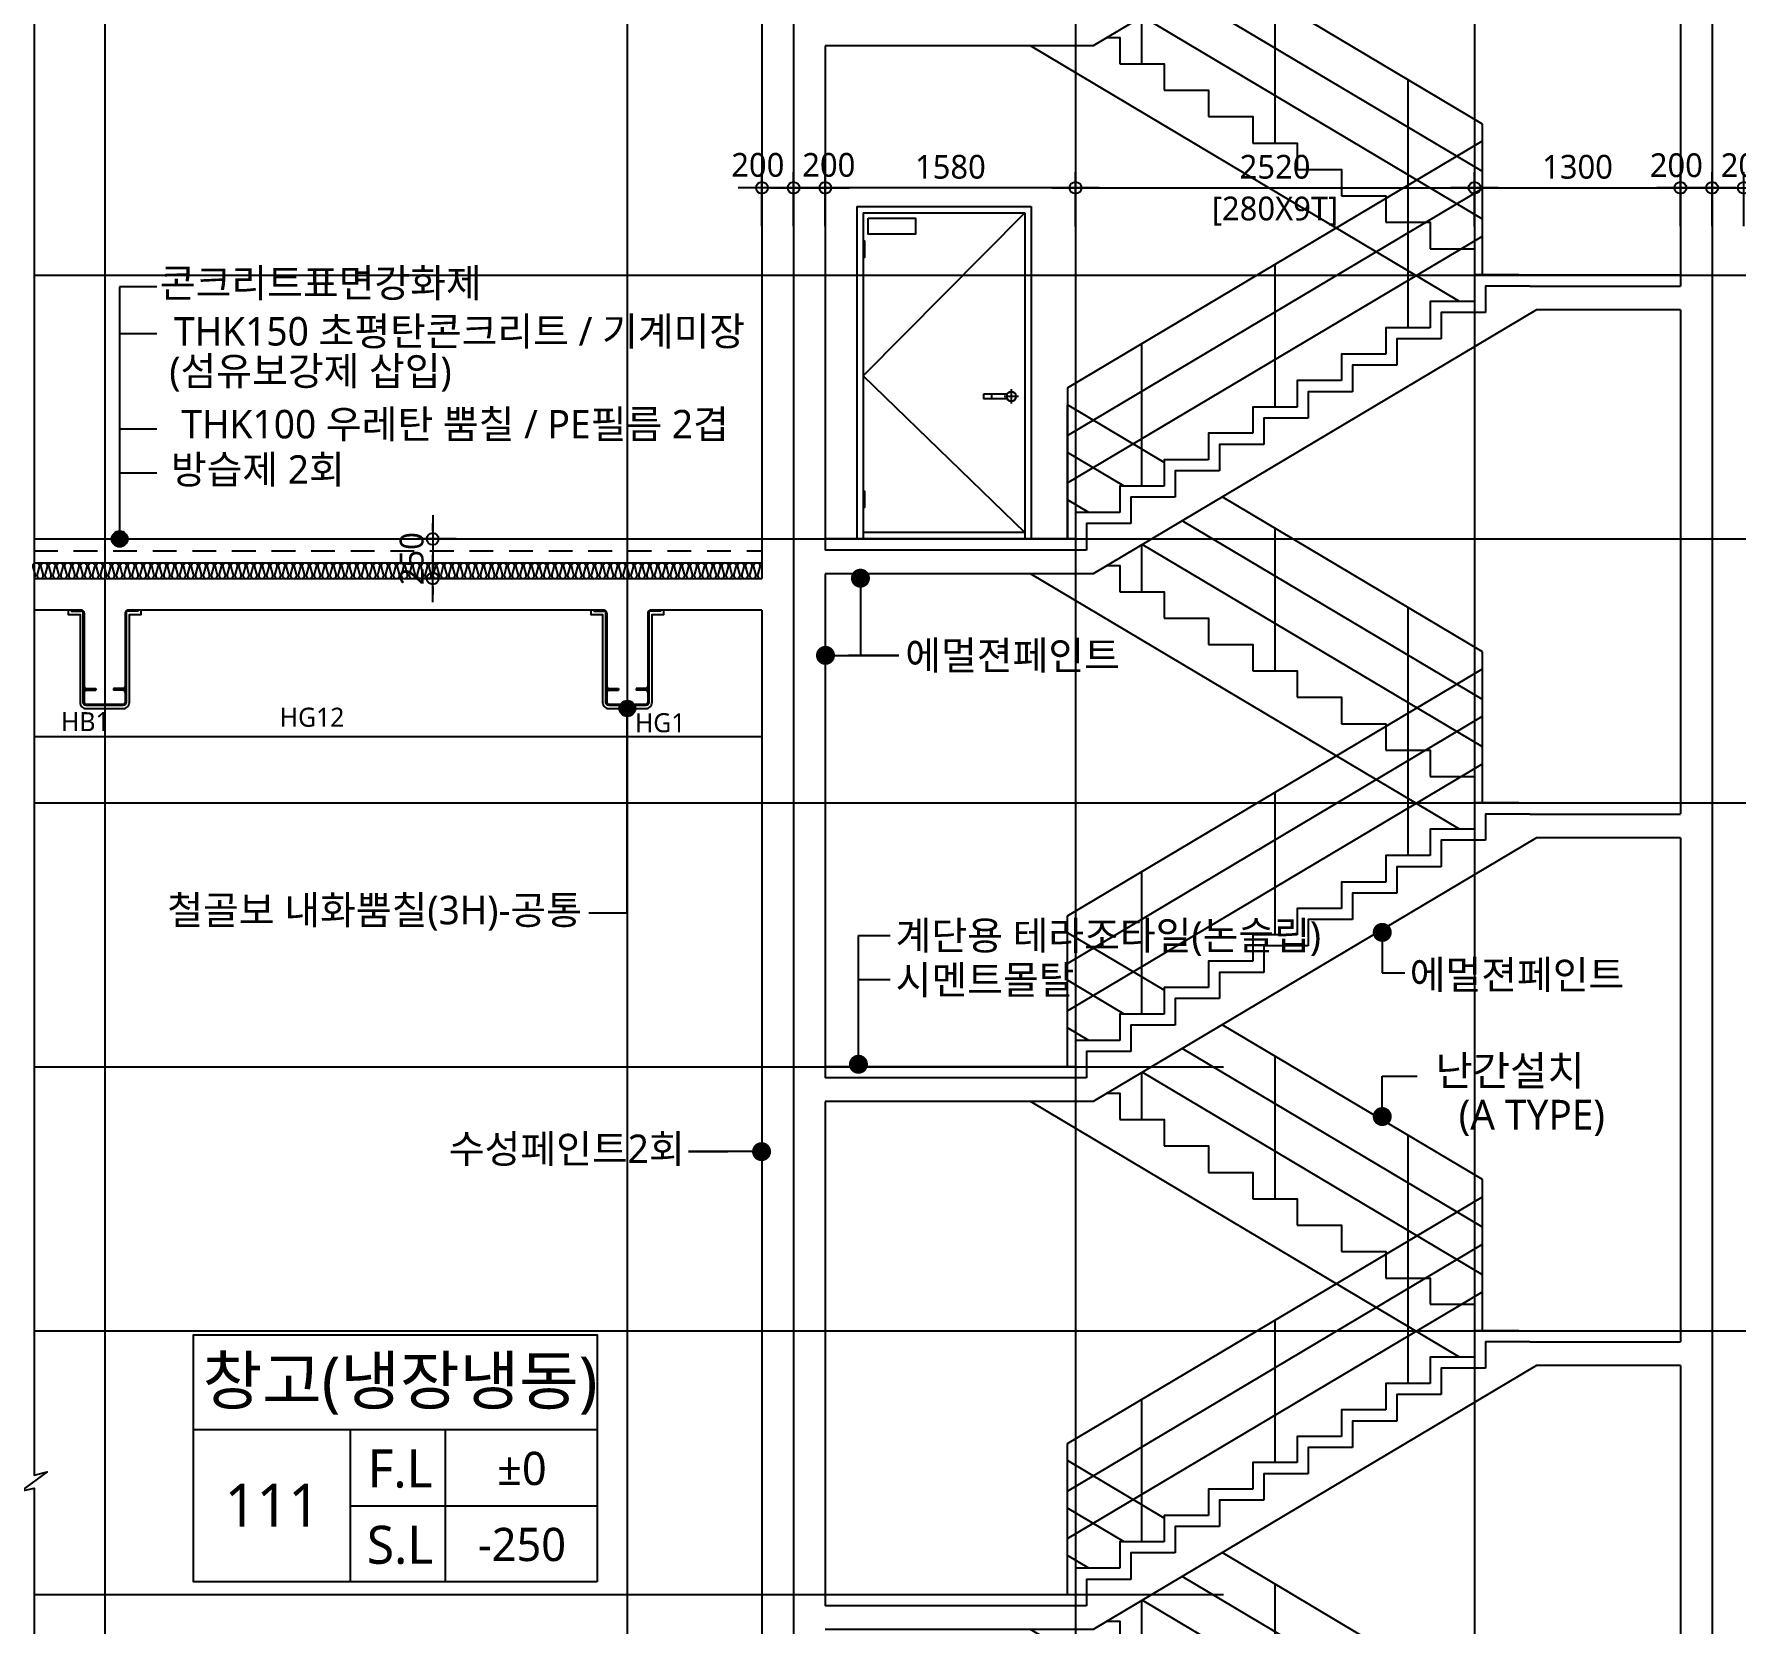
# Model space of a CAD drawing. Header units: millimetres. Extents: x -27104 to 125781, y -3376 to 46996.
# Drawn here: x 70861 to 81608, y 21046 to 31086 of the extents above; entities that cross this region are included whole.
import ezdxf
from ezdxf.enums import TextEntityAlignment as Align

# ---------------------------------------------------------------- set-up
doc = ezdxf.new("R2010")
doc.units = ezdxf.units.MM
doc.header["$LTSCALE"] = 100
doc.header["$MEASUREMENT"] = 0
doc.header["$PDSIZE"] = -10
for name, pattern in [('-HID', [2.5, 1.5, -1]), ('CEN', [62, 60, -1, 0, -1]), ('HID', [2.5, 1.5, -1])]:
    doc.linetypes.add(name, pattern=pattern)
doc.layers.get('0').update_dxf_attribs({"linetype": 'CONTINUOUS'})
doc.layers.get('Defpoints').update_dxf_attribs({"color": 171, "linetype": 'CONTINUOUS'})
for name, color, linetype in [('CEN(ST)', 1, 'CEN'), ('center(창호)', 1, 'CEN'), ('CON', 2, 'CONTINUOUS'), ('DOOR', 4, 'CONTINUOUS'), ('DOOR-ELE', 252, 'CONTINUOUS'), ('ELE-6', 8, 'CONTINUOUS'), ('FIN', 8, 'CONTINUOUS'), ('FIN-1', 6, 'CONTINUOUS'), ('HAN', 9, 'CONTINUOUS'), ('HF', 3, 'CONTINUOUS'), ('LED', 7, 'CONTINUOUS'), ('NDIM', 7, 'CONTINUOUS'), ('OPEN', 1, '-HID'), ('SYM', 7, 'CONTINUOUS'), ('TEXT(MIN)', 7, 'CONTINUOUS'), ('TEXT(노트)', 7, 'CONTINUOUS'), ('TEXT(실명)', 3, 'CONTINUOUS'), ('TEXT-기입', 6, 'CONTINUOUS'), ('TITLE', 7, 'CONTINUOUS'), ('WIPEOUT', 7, 'CONTINUOUS'), ('wire-meshes', 1, 'CONTINUOUS')]:
    doc.layers.add(name, color=color, linetype=linetype)
doc.styles.add('CGS', font='cgse', dxfattribs={"bigfont": 'cgs'})
doc.styles.add('나눔바른고딕', font='NanumBarunGothic.ttf')
doc.dimstyles.new('NDIM 1200', dxfattribs={"dimscale": 75, "dimtxt": 3, "dimasz": 1, "dimexe": 2, "dimexo": 2, "dimgap": 1, "dimtad": 1, "dimdec": 0, "dimdsep": 46, "dimtxsty": 'CGS', "dimblk": 'DOT0', "dimcen": 1, "dimdle": 8, "dimclrd": 256, "dimclre": 256, "dimclrt": 256, "dimadec": 0, "dimazin": 0, "dimtfac": 1, "dimtdec": 0, "dimtix": 1, "dimtmove": 2, "dimatfit": 3, "dimldrblk": 'DOT0', "dimfxl": 1, "dimtolj": 1, "dimtzin": 0, "dimlwd": -1, "dimlwe": -1, "dimarcsym": 0})

# ---------------------------------------------------------------- blocks, each defined once
blk = doc.blocks.new('A$Cf4a16f9c')
blk.add_wipeout([(0, 0), (1100, 0), (1100, 2100), (0, 2100)]).dxf.layer = 'WIPEOUT'
at = {"layer": 'center(창호)'}
for p, q in [((80, 900), (170, 900)), ((125, 945), (125, 855))]:
    blk.add_line(p, q, dxfattribs=at)
at = {"layer": 'DOOR', "ltscale": 1000}
for p, q in [((0, 2100), (0, 0)), ((1100, 2100), (0, 2100)), ((40, 2060), (40, 0)), ((1060, 2060), (40, 2060)), ((1060, 2060), (1060, 0)), ((1100, 2100), (1100, 0)), ((0, 0), (1100, 0)), ((40, 40), (1060, 40))]:
    blk.add_line(p, q, dxfattribs=at)
blk.add_circle((125, 900), 30, dxfattribs=at)
at = {"layer": 'DOOR-ELE', "ltscale": 1000}
for p, q in [((151, 915), (300, 915)), ((151, 885), (300, 885)), ((250, 915), (250, 885)), ((300, 915), (300, 885))]:
    blk.add_line(p, q, dxfattribs=at)
for points in [[(1030, 2025), (730, 2025), (730, 1925), (1030, 1925)], [(1060, 1780), (1050, 1780), (1050, 1880), (1060, 1880)], [(1060, 200), (1050, 200), (1050, 300), (1060, 300)]]:
    blk.add_lwpolyline(points, close=True, dxfattribs=at)
at = {"layer": 'OPEN', "ltscale": 700}
for p, q in [((40, 2060), (1060, 1030)), ((1060, 1030), (40, 40))]:
    blk.add_line(p, q, dxfattribs=at)
blk = doc.blocks.new('A$C5CCB3599')
at = {"layer": 'CON', "ltscale": 10000}
for points in [[(2870, 8263), (2590, 8263), (2590, 8097)], [(2870, 8263), (3820, 8263)], [(3820, 8113), (2911, 8113), (111, 6447), (-1580, 6447)], [(2590, 8097), (2310, 8097), (2310, 7930)], [(2310, 7930), (2030, 7930), (2030, 7763)], [(2030, 7763), (1750, 7763), (1750, 7597)], [(1750, 7597), (1470, 7597), (1470, 7430)], [(1470, 7430), (1190, 7430), (1190, 7263)], [(1190, 7263), (910, 7263), (910, 7097)], [(910, 7097), (630, 7097), (630, 6930)], [(630, 6930), (350, 6930), (350, 6763)], [(350, 6763), (70, 6763), (70, 6597)], [(70, 6597), (-1580, 6597)], [(2870, 4930), (2590, 4930), (2590, 4763)], [(2870, 4930), (3820, 4930)], [(3820, 4780), (2911, 4780), (111, 3113), (-1580, 3113)], [(2590, 4763), (2310, 4763), (2310, 4597)], [(2310, 4597), (2030, 4597), (2030, 4430)], [(2030, 4430), (1750, 4430), (1750, 4263)], [(1750, 4263), (1470, 4263), (1470, 4097)], [(1470, 4097), (1190, 4097), (1190, 3930)], [(1190, 3930), (910, 3930), (910, 3763)], [(910, 3763), (630, 3763), (630, 3597)], [(630, 3597), (350, 3597), (350, 3430)], [(350, 3430), (70, 3430), (70, 3263)], [(70, 3263), (-1580, 3263)], [(2870, 1597), (2590, 1597), (2590, 1430)], [(2870, 1597), (3820, 1597)], [(3820, 1447), (2911, 1447), (111, -220), (-1580, -220)], [(2590, 1430), (2310, 1430), (2310, 1263)], [(2310, 1263), (2030, 1263), (2030, 1097)], [(2030, 1097), (1750, 1097), (1750, 930)], [(1750, 930), (1470, 930), (1470, 763)], [(1470, 763), (1190, 763), (1190, 597)], [(1190, 597), (910, 597), (910, 430)], [(910, 430), (630, 430), (630, 263)], [(630, 263), (350, 263), (350, 97)], [(350, 97), (70, 97), (70, -70)], [(70, -70), (-1580, -70)]]:
    blk.add_lwpolyline(points, dxfattribs=at)
at = {"layer": 'ELE-6', "ltscale": 10000}
for points in [[(2426, 8167), (-284, 9780)], [(201, 9833), (280, 9833), (280, 9667)], [(280, 9667), (560, 9667), (560, 9500)], [(560, 9500), (840, 9500), (840, 9333)], [(840, 9333), (1120, 9333), (1120, 9167)], [(1120, 9167), (1400, 9167), (1400, 9000)], [(1400, 9000), (1680, 9000), (1680, 8833)], [(1680, 8833), (1960, 8833), (1960, 8667)], [(1960, 8667), (2240, 8667), (2240, 8500)], [(2240, 8500), (2520, 8500), (2520, 8333)], [(201, 6500), (280, 6500), (280, 6333)], [(2426, 4833), (-284, 6447)], [(280, 6333), (560, 6333), (560, 6167)], [(560, 6167), (840, 6167), (840, 6000)], [(840, 6000), (1120, 6000), (1120, 5833)], [(1120, 5833), (1400, 5833), (1400, 5667)], [(1400, 5667), (1680, 5667), (1680, 5500)], [(1680, 5500), (1960, 5500), (1960, 5333)], [(1960, 5333), (2240, 5333), (2240, 5167)], [(2240, 5167), (2520, 5167), (2520, 5000)], [(201, 3167), (280, 3167), (280, 3000)], [(2426, 1500), (-284, 3113)], [(280, 3000), (560, 3000), (560, 2833)], [(560, 2833), (840, 2833), (840, 2667)], [(840, 2667), (1120, 2667), (1120, 2500)], [(1120, 2500), (1400, 2500), (1400, 2333)], [(1400, 2333), (1680, 2333), (1680, 2167)], [(1680, 2167), (1960, 2167), (1960, 2000)], [(1960, 2000), (2240, 2000), (2240, 1833)], [(2240, 1833), (2520, 1833), (2520, 1667)]]:
    blk.add_lwpolyline(points, dxfattribs=at)
at = {"layer": 'FIN-1', "ltscale": 10000}
for points in [[(2800, 8333), (2520, 8333), (2520, 8167)], [(2800, 8333), (3820, 8333)], [(2520, 8167), (2240, 8167), (2240, 8000)], [(2240, 8000), (1960, 8000), (1960, 7833)], [(1960, 7833), (1680, 7833), (1680, 7667)], [(1680, 7667), (1400, 7667), (1400, 7500)], [(1400, 7500), (1120, 7500), (1120, 7333)], [(1120, 7333), (840, 7333), (840, 7167)], [(840, 7167), (560, 7167), (560, 7000)], [(560, 7000), (280, 7000), (280, 6833)], [(280, 6833), (0, 6833), (0, 6667)], [(0, 6667), (-1580, 6667)], [(2800, 5000), (2520, 5000), (2520, 4833)], [(2800, 5000), (3820, 5000)], [(2520, 4833), (2240, 4833), (2240, 4667)], [(2240, 4667), (1960, 4667), (1960, 4500)], [(1960, 4500), (1680, 4500), (1680, 4333)], [(1680, 4333), (1400, 4333), (1400, 4167)], [(1400, 4167), (1120, 4167), (1120, 4000)], [(1120, 4000), (840, 4000), (840, 3833)], [(840, 3833), (560, 3833), (560, 3667)], [(560, 3667), (280, 3667), (280, 3500)], [(280, 3500), (0, 3500), (0, 3333)], [(0, 3333), (-1580, 3333)], [(2800, 1667), (2520, 1667), (2520, 1500)], [(2800, 1667), (3820, 1667)], [(2520, 1500), (2240, 1500), (2240, 1333)], [(2240, 1333), (1960, 1333), (1960, 1167)], [(1960, 1167), (1680, 1167), (1680, 1000)], [(1680, 1000), (1400, 1000), (1400, 833)], [(1400, 833), (1120, 833), (1120, 667)], [(1120, 667), (840, 667), (840, 500)], [(840, 500), (560, 500), (560, 333)], [(560, 333), (280, 333), (280, 167)], [(280, 167), (0, 167), (0, 0)], [(0, 0), (-1580, 0)]]:
    blk.add_lwpolyline(points, dxfattribs=at)
at = {"layer": 'HAN', "ltscale": 10000}
for p, q in [((-50, 10000), (-50, 10846)), ((560, 10483), (-50, 10846)), ((308, 10333), (-50, 10546)), ((420, 10333), (420, 10567)), ((84, 10167), (-50, 10246)), ((2570, 9287), (926, 10265)), ((2570, 8987), (674, 10115)), ((1260, 9167), (1260, 10067)), ((420, 9667), (420, 9964)), ((2570, 8687), (422, 9965)), ((2100, 8667), (2100, 9567)), ((2570, 8333), (2570, 9287)), ((-50, 7620), (2570, 9180)), ((-50, 7320), (2570, 8880)), ((2100, 8000), (2100, 8900)), ((-50, 7020), (2570, 8580)), ((1260, 7500), (1260, 8400)), ((420, 7000), (420, 7900)), ((-50, 6667), (-50, 7620)), ((560, 7150), (-50, 7513)), ((308, 7000), (-50, 7213)), ((420, 7000), (420, 7233)), ((84, 6833), (-50, 6913)), ((2570, 5954), (926, 6932)), ((2570, 5654), (674, 6782)), ((1260, 5833), (1260, 6733)), ((420, 6333), (420, 6630)), ((2570, 5354), (422, 6632)), ((2100, 5333), (2100, 6233)), ((2570, 5000), (2570, 5954)), ((-50, 4287), (2570, 5846)), ((-50, 3987), (2570, 5546)), ((2100, 4667), (2100, 5567)), ((-50, 3687), (2570, 5246)), ((1260, 4167), (1260, 5067)), ((420, 3667), (420, 4567)), ((-50, 3333), (-50, 4287)), ((560, 3817), (-50, 4180)), ((308, 3667), (-50, 3880)), ((420, 3667), (420, 3900)), ((84, 3500), (-50, 3580)), ((2570, 2620), (926, 3599)), ((2570, 2320), (674, 3449)), ((1260, 2500), (1260, 3400)), ((420, 3000), (420, 3297)), ((2570, 2020), (422, 3299)), ((2100, 2000), (2100, 2900)), ((2570, 1667), (2570, 2620)), ((-50, 954), (2570, 2513)), ((-50, 654), (2570, 2213)), ((2100, 1333), (2100, 2233)), ((-50, 354), (2570, 1913)), ((1260, 833), (1260, 1733)), ((420, 333), (420, 1233)), ((-50, 954), (-50, 0))]:
    blk.add_line(p, q, dxfattribs=at)
blk = doc.blocks.new('A$C51E23882')
at = {"layer": 'TITLE'}
blk.add_lwpolyline([(8500, 0), (0, 0), (0, 5200), (8500, 5200)], close=True, dxfattribs=at)
for points in [[(8500, 3200), (0, 3200)], [(3300, 3200), (3300, 0)], [(5300, 3200), (5300, 0)], [(3300, 1600), (8500, 1600)]]:
    blk.add_lwpolyline(points, dxfattribs=at)
at = {"layer": 'TITLE', "style": '나눔바른고딕'}
for s, p in [('F.L', (4352, 2378)), ('S.L', (4352, 778))]:
    blk.add_text(s, height=800, dxfattribs=at).set_placement(p, align=Align.MIDDLE)
blk = doc.blocks.new('*U160')
at = {"layer": 'Defpoints'}
blk.add_point((0, 0), dxfattribs=at)
at = {"layer": 'HF'}
for p, q in [((-209, 0), (-147, 0)), ((-209, 0), (-209, -6)), ((209, 0), (147, 0)), ((209, 0), (209, -6)), ((-209, -6), (-147, -6)), ((-135, -18), (-135, -482)), ((-129, -18), (-129, -482)), ((129, -18), (129, -482)), ((135, -18), (135, -482)), ((209, -6), (147, -6)), ((-135, -518), (-135, -582)), ((-129, -518), (-129, -582)), ((-117, -494), (-55, -494)), ((-117, -500), (-55, -500)), ((-117, -506), (-55, -506)), ((-55, -494), (-55, -500)), ((-55, -500), (-55, -506)), ((117, -494), (55, -494)), ((55, -494), (55, -500)), ((117, -500), (55, -500)), ((55, -500), (55, -506)), ((117, -506), (55, -506)), ((129, -518), (129, -582)), ((135, -518), (135, -582)), ((-117, -594), (117, -594)), ((-117, -600), (117, -600))]:
    blk.add_line(p, q, dxfattribs=at)
for centre, radius, start, end in [((-147, -18), 18, 360, 450), ((147, -18), 18, 90, 180), ((-147, -18), 12, 360, 450), ((147, -18), 12, 90, 180), ((-117, -482), 18, 180, 270), ((-117, -518), 18, 90, 180), ((-117, -482), 12, 180, 270), ((-117, -518), 12, 90, 180), ((117, -482), 12, 270, 360), ((117, -482), 18, 270, 360), ((117, -518), 18, 0, 90), ((117, -518), 12, 0, 90), ((-117, -582), 18, 180, 270), ((-117, -582), 12, 180, 270), ((117, -582), 12, 270, 360), ((117, -582), 18, 270, 360)]:
    blk.add_arc(centre, radius, start, end, dxfattribs=at)
blk = doc.blocks.new('DOT0')
blk.add_line((-3, 0), (3, 0))
at = {"color": 6}
blk.add_circle((0, 0), 0.75, dxfattribs=at)
blk = doc.blocks.new('*D248')
at = {"layer": 'Defpoints', "color": 0, "ltscale": 0.4, "transparency": 16777216}
for p in [(75457, 30115), (75457, 29773), (75657, 29773)]:
    blk.add_point(p, dxfattribs=at)
at = {"layer": 'NDIM', "ltscale": 0.4, "transparency": 16777216}
for p, q in [((75457, 29873), (75457, 30215)), ((75657, 29873), (75657, 30215)), ((75607, 30115), (75507, 30115))]:
    blk.add_line(p, q, dxfattribs=at)
at = {"layer": 'NDIM', "ltscale": 0.4, "transparency": 16777216, "xscale": 50, "yscale": 50, "zscale": 50, "rotation": 180}
blk.add_blockref('DOT0', (75457, 30115), dxfattribs=at)
at = {"layer": 'NDIM', "ltscale": 0.4, "transparency": 16777216, "xscale": 50, "yscale": 50, "zscale": 50}
blk.add_blockref('DOT0', (75657, 30115), dxfattribs=at)
at = {"layer": 'NDIM', "ltscale": 0.4, "transparency": 16777216, "insert": (75431, 30259), "char_height": 150, "attachment_point": 5, "style": '나눔바른고딕'}
blk.add_mtext('\\A1;200', dxfattribs=at)
blk = doc.blocks.new('*D249')
at = {"layer": 'Defpoints', "color": 0, "ltscale": 0.4, "transparency": 16777216}
for p in [(75857, 30115), (75657, 29773), (75857, 29773)]:
    blk.add_point(p, dxfattribs=at)
at = {"layer": 'NDIM', "ltscale": 0.4, "transparency": 16777216}
for p, q in [((75657, 29873), (75657, 30215)), ((75857, 29873), (75857, 30215)), ((75707, 30115), (75807, 30115))]:
    blk.add_line(p, q, dxfattribs=at)
at = {"layer": 'NDIM', "ltscale": 0.4, "transparency": 16777216, "xscale": 50, "yscale": 50, "zscale": 50, "rotation": 180}
blk.add_blockref('DOT0', (75657, 30115), dxfattribs=at)
at = {"layer": 'NDIM', "ltscale": 0.4, "transparency": 16777216, "xscale": 50, "yscale": 50, "zscale": 50}
blk.add_blockref('DOT0', (75857, 30115), dxfattribs=at)
at = {"layer": 'NDIM', "ltscale": 0.4, "transparency": 16777216, "insert": (75879, 30259), "char_height": 150, "attachment_point": 5, "style": '나눔바른고딕'}
blk.add_mtext('\\A1;200', dxfattribs=at)
blk = doc.blocks.new('*D250')
at = {"layer": 'Defpoints', "color": 0, "ltscale": 0.4, "transparency": 16777216}
for p in [(75857, 30115), (75857, 29773), (77437, 29770)]:
    blk.add_point(p, dxfattribs=at)
at = {"layer": 'NDIM', "ltscale": 0.4, "transparency": 16777216}
for p, q in [((75857, 29873), (75857, 30215)), ((77437, 29870), (77437, 30215)), ((77387, 30115), (75907, 30115))]:
    blk.add_line(p, q, dxfattribs=at)
at = {"layer": 'NDIM', "ltscale": 0.4, "transparency": 16777216, "xscale": 50, "yscale": 50, "zscale": 50, "rotation": 180}
blk.add_blockref('DOT0', (75857, 30115), dxfattribs=at)
at = {"layer": 'NDIM', "ltscale": 0.4, "transparency": 16777216, "xscale": 50, "yscale": 50, "zscale": 50}
blk.add_blockref('DOT0', (77437, 30115), dxfattribs=at)
at = {"layer": 'NDIM', "ltscale": 0.4, "transparency": 16777216, "insert": (76647, 30247), "char_height": 150, "attachment_point": 5, "style": '나눔바른고딕'}
blk.add_mtext('\\A1;1580', dxfattribs=at)
blk = doc.blocks.new('*D251')
at = {"layer": 'Defpoints', "color": 0, "ltscale": 0.4, "transparency": 16777216}
for p in [(79957, 30115), (77437, 29770), (79957, 29770)]:
    blk.add_point(p, dxfattribs=at)
at = {"layer": 'NDIM', "ltscale": 0.4, "transparency": 16777216}
for p, q in [((77437, 29870), (77437, 30215)), ((79957, 29870), (79957, 30215)), ((77487, 30115), (79907, 30115))]:
    blk.add_line(p, q, dxfattribs=at)
at = {"layer": 'NDIM', "ltscale": 0.4, "transparency": 16777216, "xscale": 50, "yscale": 50, "zscale": 50, "rotation": 180}
blk.add_blockref('DOT0', (77437, 30115), dxfattribs=at)
at = {"layer": 'NDIM', "ltscale": 0.4, "transparency": 16777216, "xscale": 50, "yscale": 50, "zscale": 50}
blk.add_blockref('DOT0', (79957, 30115), dxfattribs=at)
at = {"layer": 'NDIM', "ltscale": 0.4, "transparency": 16777216, "char_height": 150, "attachment_point": 5, "style": '나눔바른고딕'}
for s, insert in [('\\A1;2520', (78697, 30247)), ('\\A1;[280X9T]', (78697, 29968))]:
    blk.add_mtext(s, dxfattribs=dict(at, insert=insert))
blk = doc.blocks.new('*D252')
at = {"layer": 'Defpoints', "color": 0, "ltscale": 0.4, "transparency": 16777216}
for p in [(81257, 30115), (79957, 29770), (81257, 29773)]:
    blk.add_point(p, dxfattribs=at)
at = {"layer": 'NDIM', "ltscale": 0.4, "transparency": 16777216}
for p, q in [((79957, 29870), (79957, 30215)), ((81257, 29873), (81257, 30215)), ((80007, 30115), (81207, 30115))]:
    blk.add_line(p, q, dxfattribs=at)
at = {"layer": 'NDIM', "ltscale": 0.4, "transparency": 16777216, "xscale": 50, "yscale": 50, "zscale": 50, "rotation": 180}
blk.add_blockref('DOT0', (79957, 30115), dxfattribs=at)
at = {"layer": 'NDIM', "ltscale": 0.4, "transparency": 16777216, "xscale": 50, "yscale": 50, "zscale": 50}
blk.add_blockref('DOT0', (81257, 30115), dxfattribs=at)
at = {"layer": 'NDIM', "ltscale": 0.4, "transparency": 16777216, "insert": (80607, 30247), "char_height": 150, "attachment_point": 5, "style": '나눔바른고딕'}
blk.add_mtext('\\A1;1300', dxfattribs=at)
blk = doc.blocks.new('*D253')
at = {"layer": 'Defpoints', "color": 0, "ltscale": 0.4, "transparency": 16777216}
for p in [(81257, 30115), (81257, 29773), (81457, 29773)]:
    blk.add_point(p, dxfattribs=at)
at = {"layer": 'NDIM', "ltscale": 0.4, "transparency": 16777216}
for p, q in [((81257, 29873), (81257, 30215)), ((81457, 29873), (81457, 30215)), ((81407, 30115), (81307, 30115))]:
    blk.add_line(p, q, dxfattribs=at)
at = {"layer": 'NDIM', "ltscale": 0.4, "transparency": 16777216, "xscale": 50, "yscale": 50, "zscale": 50, "rotation": 180}
blk.add_blockref('DOT0', (81257, 30115), dxfattribs=at)
at = {"layer": 'NDIM', "ltscale": 0.4, "transparency": 16777216, "xscale": 50, "yscale": 50, "zscale": 50}
blk.add_blockref('DOT0', (81457, 30115), dxfattribs=at)
at = {"layer": 'NDIM', "ltscale": 0.4, "transparency": 16777216, "insert": (81231, 30257), "char_height": 150, "attachment_point": 5, "style": '나눔바른고딕'}
blk.add_mtext('\\A1;200', dxfattribs=at)
blk = doc.blocks.new('*D254')
at = {"layer": 'Defpoints', "color": 0, "ltscale": 0.4, "transparency": 16777216}
for p in [(81657, 30115), (81457, 29773), (81657, 29773)]:
    blk.add_point(p, dxfattribs=at)
at = {"layer": 'NDIM', "ltscale": 0.4, "transparency": 16777216}
for p, q in [((81457, 29873), (81457, 30215)), ((81657, 29873), (81657, 30215)), ((81507, 30115), (81607, 30115))]:
    blk.add_line(p, q, dxfattribs=at)
at = {"layer": 'NDIM', "ltscale": 0.4, "transparency": 16777216, "xscale": 50, "yscale": 50, "zscale": 50, "rotation": 180}
blk.add_blockref('DOT0', (81457, 30115), dxfattribs=at)
at = {"layer": 'NDIM', "ltscale": 0.4, "transparency": 16777216, "xscale": 50, "yscale": 50, "zscale": 50}
blk.add_blockref('DOT0', (81657, 30115), dxfattribs=at)
at = {"layer": 'NDIM', "ltscale": 0.4, "transparency": 16777216, "insert": (81679, 30257), "char_height": 150, "attachment_point": 5, "style": '나눔바른고딕'}
blk.add_mtext('\\A1;200', dxfattribs=at)
blk = doc.blocks.new('*D449')
at = {"layer": 'Defpoints', "color": 0, "ltscale": 0.4, "transparency": 16777216}
for p in [(73627, 27898), (73378, 27648), (73627, 27648)]:
    blk.add_point(p, dxfattribs=at)
at = {"layer": 'NDIM', "ltscale": 0.4, "transparency": 16777216}
for p, q in [((73378, 27948), (73378, 27998)), ((73527, 27898), (73278, 27898)), ((73378, 27898), (73378, 27648)), ((73527, 27648), (73278, 27648)), ((73378, 27598), (73378, 27548))]:
    blk.add_line(p, q, dxfattribs=at)
at = {"layer": 'NDIM', "ltscale": 0.4, "transparency": 16777216, "xscale": 50, "yscale": 50, "zscale": 50}
for p, rotation in [((73378, 27898), 270), ((73378, 27648), 90)]:
    blk.add_blockref('DOT0', p, dxfattribs=dict(at, rotation=rotation))
at = {"layer": 'NDIM', "ltscale": 0.4, "transparency": 16777216, "insert": (73246, 27773), "char_height": 150, "attachment_point": 5, "rotation": 90, "style": '나눔바른고딕'}
blk.add_mtext('\\A1;250', dxfattribs=at)

msp = doc.modelspace()

# ---------------------------------------------------------------- hatches: boundary and pattern name
at = {"ltscale": 10000}
h = msp.add_hatch(color=256, dxfattribs=at)
h.dxf.hatch_style = 1
edge = h.paths.add_edge_path()
edge.add_arc((71400.9, 27897.9), 50, 0, 360)
h = msp.add_hatch(color=256, dxfattribs=at)
h.dxf.hatch_style = 1
edge = h.paths.add_edge_path()
edge.add_arc((74606.8, 26826.9), 50, -180, 180)

# ---------------------------------------------------------------- linework, layer by layer
at = {"layer": 'CEN(ST)', "ltscale": 10000}
for p, q in [((71306.8, 38897.9), (71306.8, 11156.7)), ((74606.8, 38897.9), (74606.8, 825)), ((75656.8, 38897.9), (75656.8, 825)), ((77436.8, 38897.9), (77436.8, 4844.8)), ((79956.8, 38897.9), (79956.8, 6339.6)), ((81456.8, 38897.9), (81456.8, 825)), ((70860.6, 26231.3), (82104.8, 26231.3)), ((70860.6, 24564.6), (78370.9, 24564.6)), ((70860.6, 22897.9), (82104.8, 22897.9)), ((70860.6, 21231.3), (78370.9, 21231.3))]:
    msp.add_line(p, q, dxfattribs=at)
at = {"layer": 'CON', "ltscale": 10000}
for p, q in [((75456.8, 37697.9), (75456.8, 27647.9)), ((81256.8, 32677.9), (81256.8, 29494.6)), ((75856.8, 31011.3), (75856.8, 27827.9)), ((81256.8, 29344.6), (81256.8, 26161.3)), ((70860.6, 27647.9), (75456.8, 27647.9)), ((75856.8, 27677.9), (75856.8, 24494.6)), ((71159.8, 27447.9), (70860.6, 27447.9)), ((74459.8, 27447.9), (71453.8, 27447.9)), ((75456.8, 27447.9), (74753.8, 27447.9)), ((75456.8, 27447.9), (75456.8, 17647.9)), ((81256.8, 26011.3), (81256.8, 22827.9)), ((75856.8, 24344.6), (75856.8, 21161.3)), ((81256.8, 22677.9), (81256.8, 19494.6))]:
    msp.add_line(p, q, dxfattribs=at)
at = {"layer": 'ELE-6', "ltscale": 10000}
msp.add_line((75456.8, 26647.9), (70860.6, 26647.9), dxfattribs=at)
at = {"layer": 'FIN', "ltscale": 10000}
msp.add_line((70860.6, 27897.9), (75456.8, 27897.9), dxfattribs=at)
at = {"layer": 'FIN', "ltscale": 1000}
for points in [[(70860.6, 27651.5, 0.3444688), (70867.9, 27675), (70855.5, 27720.8, -1.4491979), (70892.9, 27720.8), (70880.5, 27675, 0.5248557), (70899.2, 27647.9, 0.5248557), (70917.9, 27675), (70905.5, 27720.8, -1.4491979), (70942.9, 27720.8), (70930.5, 27675, 0.5248557), (70949.2, 27647.9, 0.5248557), (70967.9, 27675), (70955.5, 27720.8, -1.4491979), (70992.9, 27720.8), (70980.5, 27675, 0.5248557), (70999.2, 27647.9, 0.5248557), (71017.9, 27675), (71005.5, 27720.8, -1.4491979), (71042.9, 27720.8), (71030.5, 27675, 0.5248557), (71049.2, 27647.9, 0.5248557), (71067.9, 27675), (71055.5, 27720.8, -1.4491979), (71092.9, 27720.8), (71080.5, 27675, 0.5248557), (71099.2, 27647.9, 0.5248557), (71117.9, 27675), (71105.5, 27720.8, -1.4491979), (71142.9, 27720.8), (71130.5, 27675, 0.5248557), (71149.2, 27647.9, 0.5248557), (71167.9, 27675), (71155.5, 27720.8, -1.4491979), (71192.9, 27720.8), (71180.5, 27675, 0.5248557), (71199.2, 27647.9, 0.5248557), (71217.9, 27675), (71205.5, 27720.8, -1.4491979), (71242.9, 27720.8), (71230.5, 27675, 0.5248557), (71249.2, 27647.9, 0.5248557), (71267.9, 27675), (71255.5, 27720.8, -1.4491979), (71292.9, 27720.8), (71280.5, 27675, 0.5248557), (71299.2, 27647.9, 0.5248557), (71317.9, 27675), (71305.5, 27720.8, -1.4491979), (71342.9, 27720.8), (71330.5, 27675, 0.5248557), (71349.2, 27647.9, 0.5248557), (71367.9, 27675), (71355.5, 27720.8, -1.4491979), (71392.9, 27720.8), (71380.5, 27675, 0.5248557), (71399.2, 27647.9, 0.5248557), (71417.9, 27675), (71405.5, 27720.8, -1.4491979), (71442.9, 27720.8), (71430.5, 27675, 0.5248557), (71449.2, 27647.9, 0.5248557), (71467.9, 27675), (71455.5, 27720.8, -1.4491979), (71492.9, 27720.8), (71480.5, 27675, 0.5248557), (71499.2, 27647.9, 0.5248557), (71517.9, 27675), (71505.5, 27720.8, -1.4491979), (71542.9, 27720.8), (71530.5, 27675, 0.5248557), (71549.2, 27647.9, 0.5248557), (71567.9, 27675), (71555.5, 27720.8, -1.4491979), (71592.9, 27720.8), (71580.5, 27675, 0.5248557), (71599.2, 27647.9, 0.5248557), (71617.9, 27675), (71605.5, 27720.8, -1.4491979), (71642.9, 27720.8), (71630.5, 27675, 0.5248557), (71649.2, 27647.9, 0.5248557), (71667.9, 27675), (71655.5, 27720.8, -1.4491979), (71692.9, 27720.8), (71680.5, 27675, 0.5248557), (71699.2, 27647.9, 0.5248557), (71717.9, 27675), (71705.5, 27720.8, -1.4491979), (71742.9, 27720.8), (71730.5, 27675, 0.5248557), (71749.2, 27647.9, 0.5248557), (71767.9, 27675), (71755.5, 27720.8, -1.4491979), (71792.9, 27720.8), (71780.5, 27675, 0.5248557), (71799.2, 27647.9, 0.5248557), (71817.9, 27675), (71805.5, 27720.8, -1.4491979), (71842.9, 27720.8), (71830.5, 27675, 0.5248557), (71849.2, 27647.9, 0.5248557), (71867.9, 27675), (71855.5, 27720.8, -1.4491979), (71892.9, 27720.8), (71880.5, 27675, 0.5248557), (71899.2, 27647.9, 0.5248557), (71917.9, 27675), (71905.5, 27720.8, -1.4491979), (71942.9, 27720.8), (71930.5, 27675, 0.5248557), (71949.2, 27647.9, 0.5248557), (71967.9, 27675), (71955.5, 27720.8, -1.4491979), (71992.9, 27720.8), (71980.5, 27675, 0.5248557), (71999.2, 27647.9, 0.5248557), (72017.9, 27675), (72005.5, 27720.8, -1.4491979), (72042.9, 27720.8), (72030.5, 27675, 0.5248557), (72049.2, 27647.9, 0.5248557), (72067.9, 27675), (72055.5, 27720.8, -1.4491979), (72092.9, 27720.8), (72080.5, 27675, 0.5248557), (72099.2, 27647.9, 0.5248557), (72117.9, 27675), (72105.5, 27720.8, -1.4491979), (72142.9, 27720.8), (72130.5, 27675, 0.5248557), (72149.2, 27647.9, 0.5248557), (72167.9, 27675), (72155.5, 27720.8, -1.4491979), (72192.9, 27720.8), (72180.5, 27675, 0.5248557), (72199.2, 27647.9, 0.5248557), (72217.9, 27675), (72205.5, 27720.8, -1.4491979), (72242.9, 27720.8), (72230.5, 27675, 0.5248557), (72249.2, 27647.9)], [(72249.2, 27647.9, 0.5248557), (72267.9, 27675), (72255.5, 27720.8, -1.4491979), (72292.9, 27720.8), (72280.5, 27675, 0.5248557), (72299.2, 27647.9, 0.5248557), (72317.9, 27675), (72305.5, 27720.8, -1.4491979), (72342.9, 27720.8), (72330.5, 27675, 0.5248557), (72349.2, 27647.9, 0.5248557), (72367.9, 27675), (72355.5, 27720.8, -1.4491979), (72392.9, 27720.8), (72380.5, 27675, 0.5248557), (72399.2, 27647.9, 0.5248557), (72417.9, 27675), (72405.5, 27720.8, -1.4491979), (72442.9, 27720.8), (72430.5, 27675, 0.5248557), (72449.2, 27647.9, 0.5248557), (72467.9, 27675), (72455.5, 27720.8, -1.4491979), (72492.9, 27720.8), (72480.5, 27675, 0.5248557), (72499.2, 27647.9, 0.5248557), (72517.9, 27675), (72505.5, 27720.8, -1.4491979), (72542.9, 27720.8), (72530.5, 27675, 0.5248557), (72549.2, 27647.9, 0.5248557), (72567.9, 27675), (72555.5, 27720.8, -1.4491979), (72592.9, 27720.8), (72580.5, 27675, 0.5248557), (72599.2, 27647.9, 0.5248557), (72617.9, 27675), (72605.5, 27720.8, -1.4491979), (72642.9, 27720.8), (72630.5, 27675, 0.5248557), (72649.2, 27647.9, 0.5248557), (72667.9, 27675), (72655.5, 27720.8, -1.4491979), (72692.9, 27720.8), (72680.5, 27675, 0.5248557), (72699.2, 27647.9, 0.5248557), (72717.9, 27675), (72705.5, 27720.8, -1.4491979), (72742.9, 27720.8), (72730.5, 27675, 0.5248557), (72749.2, 27647.9, 0.5248557), (72767.9, 27675), (72755.5, 27720.8, -1.4491979), (72792.9, 27720.8), (72780.5, 27675, 0.5248557), (72799.2, 27647.9, 0.5248557), (72817.9, 27675), (72805.5, 27720.8, -1.4491979), (72842.9, 27720.8), (72830.5, 27675, 0.5248557), (72849.2, 27647.9, 0.5248557), (72867.9, 27675), (72855.5, 27720.8, -1.4491979), (72892.9, 27720.8), (72880.5, 27675, 0.5248557), (72899.2, 27647.9, 0.5248557), (72917.9, 27675), (72905.5, 27720.8, -1.4491979), (72942.9, 27720.8), (72930.5, 27675, 0.5248557), (72949.2, 27647.9, 0.5248557), (72967.9, 27675), (72955.5, 27720.8, -1.4491979), (72992.9, 27720.8), (72980.5, 27675, 0.5248557), (72999.2, 27647.9, 0.5248557), (73017.9, 27675), (73005.5, 27720.8, -1.4491979), (73042.9, 27720.8), (73030.5, 27675, 0.5248557), (73049.2, 27647.9, 0.5248557), (73067.9, 27675), (73055.5, 27720.8, -1.4491979), (73092.9, 27720.8), (73080.5, 27675, 0.5248557), (73099.2, 27647.9, 0.5248557), (73117.9, 27675), (73105.5, 27720.8, -1.4491979), (73142.9, 27720.8), (73130.5, 27675, 0.5248557), (73149.2, 27647.9, 0.5248557), (73167.9, 27675), (73155.5, 27720.8, -1.4491979), (73192.9, 27720.8), (73180.5, 27675, 0.5248557), (73199.2, 27647.9, 0.5248557), (73217.9, 27675), (73205.5, 27720.8, -1.4491979), (73242.9, 27720.8), (73230.5, 27675, 0.5248557), (73249.2, 27647.9, 0.5248557), (73267.9, 27675), (73255.5, 27720.8, -1.4491979), (73292.9, 27720.8), (73280.5, 27675, 0.5248557), (73299.2, 27647.9, 0.5248557), (73317.9, 27675), (73305.5, 27720.8, -1.4491979), (73342.9, 27720.8), (73330.5, 27675, 0.5248557), (73349.2, 27647.9, 0.5248557), (73367.9, 27675), (73355.5, 27720.8, -1.4491979), (73392.9, 27720.8), (73380.5, 27675, 0.5248557), (73399.2, 27647.9, 0.5248557), (73417.9, 27675), (73405.5, 27720.8, -1.4491979), (73442.9, 27720.8), (73430.5, 27675, 0.5248557), (73449.2, 27647.9, 0.5248557), (73467.9, 27675), (73455.5, 27720.8, -1.4491979), (73492.9, 27720.8), (73480.5, 27675, 0.5248557), (73499.2, 27647.9, 0.5248557), (73517.9, 27675), (73505.5, 27720.8, -1.4491979), (73542.9, 27720.8), (73530.5, 27675, 0.5248557), (73549.2, 27647.9, 0.5248557), (73567.9, 27675), (73555.5, 27720.8, -1.4491979), (73592.9, 27720.8), (73580.5, 27675, 0.5248557), (73599.2, 27647.9, 0.5248557), (73617.9, 27675), (73605.5, 27720.8, -1.4491979), (73642.9, 27720.8), (73630.5, 27675, 0.5248557), (73649.2, 27647.9, 0.5248557), (73667.9, 27675), (73655.5, 27720.8, -1.4491979), (73692.9, 27720.8), (73680.5, 27675, 0.5248557), (73699.2, 27647.9, 0.5248557), (73717.9, 27675), (73705.5, 27720.8, -1.4491979), (73742.9, 27720.8), (73730.5, 27675, 0.5248557), (73749.2, 27647.9, 0.5248557), (73767.9, 27675), (73755.5, 27720.8, -1.4491979), (73792.9, 27720.8), (73780.5, 27675, 0.5248557), (73799.2, 27647.9, 0.5248557), (73817.9, 27675), (73805.5, 27720.8, -1.4491979), (73842.9, 27720.8), (73830.5, 27675, 0.5248557), (73849.2, 27647.9)], [(73849.2, 27647.9, 0.5248557), (73867.9, 27675), (73855.5, 27720.8, -1.4491979), (73892.9, 27720.8), (73880.5, 27675, 0.5248557), (73899.2, 27647.9, 0.5248557), (73917.9, 27675), (73905.5, 27720.8, -1.4491979), (73942.9, 27720.8), (73930.5, 27675, 0.5248557), (73949.2, 27647.9, 0.5248557), (73967.9, 27675), (73955.5, 27720.8, -1.4491979), (73992.9, 27720.8), (73980.5, 27675, 0.5248557), (73999.2, 27647.9, 0.5248557), (74017.9, 27675), (74005.5, 27720.8, -1.4491979), (74042.9, 27720.8), (74030.5, 27675, 0.5248557), (74049.2, 27647.9, 0.5248557), (74067.9, 27675), (74055.5, 27720.8, -1.4491979), (74092.9, 27720.8), (74080.5, 27675, 0.5248557), (74099.2, 27647.9, 0.5248557), (74117.9, 27675), (74105.5, 27720.8, -1.4491979), (74142.9, 27720.8), (74130.5, 27675, 0.5248557), (74149.2, 27647.9, 0.5248557), (74167.9, 27675), (74155.5, 27720.8, -1.4491979), (74192.9, 27720.8), (74180.5, 27675, 0.5248557), (74199.2, 27647.9, 0.5248557), (74217.9, 27675), (74205.5, 27720.8, -1.4491979), (74242.9, 27720.8), (74230.5, 27675, 0.5248557), (74249.2, 27647.9, 0.5248557), (74267.9, 27675), (74255.5, 27720.8, -1.4491979), (74292.9, 27720.8), (74280.5, 27675, 0.5248557), (74299.2, 27647.9, 0.5248557), (74317.9, 27675), (74305.5, 27720.8, -1.4491979), (74342.9, 27720.8), (74330.5, 27675, 0.5248557), (74349.2, 27647.9, 0.5248557), (74367.9, 27675), (74355.5, 27720.8, -1.4491979), (74392.9, 27720.8), (74380.5, 27675, 0.5248557), (74399.2, 27647.9, 0.5248557), (74417.9, 27675), (74405.5, 27720.8, -1.4491979), (74442.9, 27720.8), (74430.5, 27675, 0.5248557), (74449.2, 27647.9, 0.5248557), (74467.9, 27675), (74455.5, 27720.8, -1.4491979), (74492.9, 27720.8), (74480.5, 27675, 0.5248557), (74499.2, 27647.9, 0.5248557), (74517.9, 27675), (74505.5, 27720.8, -1.4491979), (74542.9, 27720.8), (74530.5, 27675, 0.5248557), (74549.2, 27647.9, 0.5248557), (74567.9, 27675), (74555.5, 27720.8, -1.4491979), (74592.9, 27720.8), (74580.5, 27675, 0.5248557), (74599.2, 27647.9, 0.5248557), (74617.9, 27675), (74605.5, 27720.8, -1.4491979), (74642.9, 27720.8), (74630.5, 27675, 0.5248557), (74649.2, 27647.9, 0.5248557), (74667.9, 27675), (74655.5, 27720.8, -1.4491979), (74692.9, 27720.8), (74680.5, 27675, 0.5248557), (74699.2, 27647.9, 0.5248557), (74717.9, 27675), (74705.5, 27720.8, -1.4491979), (74742.9, 27720.8), (74730.5, 27675, 0.5248557), (74749.2, 27647.9, 0.5248557), (74767.9, 27675), (74755.5, 27720.8, -1.4491979), (74792.9, 27720.8), (74780.5, 27675, 0.5248557), (74799.2, 27647.9, 0.5248557), (74817.9, 27675), (74805.5, 27720.8, -1.4491979), (74842.9, 27720.8), (74830.5, 27675, 0.5248557), (74849.2, 27647.9, 0.5248557), (74867.9, 27675), (74855.5, 27720.8, -1.4491979), (74892.9, 27720.8), (74880.5, 27675, 0.5248557), (74899.2, 27647.9, 0.5248557), (74917.9, 27675), (74905.5, 27720.8, -1.4491979), (74942.9, 27720.8), (74930.5, 27675, 0.5248557), (74949.2, 27647.9, 0.5248557), (74967.9, 27675), (74955.5, 27720.8, -1.4491979), (74992.9, 27720.8), (74980.5, 27675, 0.5248557), (74999.2, 27647.9, 0.5248557), (75017.9, 27675), (75005.5, 27720.8, -1.4491979), (75042.9, 27720.8), (75030.5, 27675, 0.5248557), (75049.2, 27647.9, 0.5248557), (75067.9, 27675), (75055.5, 27720.8, -1.4491979), (75092.9, 27720.8), (75080.5, 27675, 0.5248557), (75099.2, 27647.9, 0.5248557), (75117.9, 27675), (75105.5, 27720.8, -1.4491979), (75142.9, 27720.8), (75130.5, 27675, 0.5248557), (75149.2, 27647.9, 0.5248557), (75167.9, 27675), (75155.5, 27720.8, -1.4491979), (75192.9, 27720.8), (75180.5, 27675, 0.5248557), (75199.2, 27647.9, 0.5248557), (75217.9, 27675), (75205.5, 27720.8, -1.4491979), (75242.9, 27720.8), (75230.5, 27675, 0.5248557), (75249.2, 27647.9, 0.5248557), (75267.9, 27675), (75255.5, 27720.8, -1.4491979), (75292.9, 27720.8), (75280.5, 27675, 0.5248557), (75299.2, 27647.9, 0.5248557), (75317.9, 27675), (75305.5, 27720.8, -1.4491979), (75342.9, 27720.8), (75330.5, 27675, 0.5248557), (75349.2, 27647.9, 0.5248557), (75367.9, 27675), (75355.5, 27720.8, -1.4491979), (75392.9, 27720.8), (75380.5, 27675, 0.5248557), (75399.2, 27647.9, 0.5248557), (75417.9, 27675), (75405.5, 27720.8, -1.4491979), (75442.9, 27720.8), (75430.5, 27675, 0.5248557), (75449.2, 27647.9)]]:
    msp.add_lwpolyline(points, format="xyb", dxfattribs=at)
at = {"layer": 'FIN', "ltscale": 10000}
msp.add_lwpolyline([(70860.6, 27747.9), (75456.8, 27747.9)], dxfattribs=at)
for points in [[(71515.8, 27447.9), (71515.8, 27441.9), (71453.8, 27441.9, 0.4142136), (71441.8, 27429.9), (71441.8, 26865.9, -0.4142136), (71423.8, 26847.9), (71189.8, 26847.9, -0.4142136), (71171.8, 26865.9), (71171.8, 27429.9, 0.4142136), (71159.8, 27441.9), (71097.8, 27441.9), (71097.8, 27447.9), (71076.8, 27447.9), (71076.8, 27420.9), (71150.8, 27420.9), (71150.8, 26865.9, 0.4142136), (71189.8, 26826.9), (71423.8, 26826.9, 0.4142136), (71462.8, 26865.9), (71462.8, 27420.9), (71536.8, 27420.9), (71536.8, 27447.9)], [(74815.8, 27447.9), (74815.8, 27441.9), (74753.8, 27441.9, 0.4142136), (74741.8, 27429.9), (74741.8, 26865.9, -0.4142136), (74723.8, 26847.9), (74489.8, 26847.9, -0.4142136), (74471.8, 26865.9), (74471.8, 27429.9, 0.4142136), (74459.8, 27441.9), (74397.8, 27441.9), (74397.8, 27447.9), (74376.8, 27447.9), (74376.8, 27420.9), (74450.8, 27420.9), (74450.8, 26865.9, 0.4142136), (74489.8, 26826.9), (74723.8, 26826.9, 0.4142136), (74762.8, 26865.9), (74762.8, 27420.9), (74836.8, 27420.9), (74836.8, 27447.9)]]:
    msp.add_lwpolyline(points, format="xyb", close=True, dxfattribs=at)
at = {"layer": 'LED', "ltscale": 10000}
for p, q in [((71636.9, 29490.7), (71400.9, 29490.7)), ((71400.9, 29490.7), (71400.9, 27897.9)), ((71636.9, 29193), (71400.9, 29193)), ((71636.9, 28592.1), (71400.9, 28592.1)), ((71636.9, 28312.7), (71400.9, 28312.7)), ((74606.8, 25536.9), (74606.8, 26826.9)), ((74364, 25536.9), (74606.8, 25536.9))]:
    msp.add_line(p, q, dxfattribs=at)
for centre in [(71400.9, 27897.9), (74606.8, 26826.9)]:
    msp.add_circle(centre, 50, dxfattribs=at)
at = {"layer": 'NDIM', "ltscale": 10000}
msp.add_line((76266.4, 25113.6), (76066.4, 25113.6), dxfattribs=at)
at = {"layer": 'SYM', "ltscale": 10000}
msp.add_lwpolyline([(70860.6, 38897.9), (70860.6, 21985.6), (70943.1, 22005.9), (70778.1, 21884.4), (70860.6, 21904.6), (70860.6, 2239)], dxfattribs=at)
at = {"layer": 'wire-meshes', "linetype": 'HID'}
msp.add_lwpolyline([(70860.6, 27822.9), (75456.8, 27822.9)], dxfattribs=at)

# ---------------------------------------------------------------- block references
at = {"ltscale": 0.1, "xscale": -1}
msp.add_blockref('A$Cf4a16f9c', (77156.8, 27897.9), dxfattribs=at)
at = {"xscale": 0.3, "yscale": 0.3, "zscale": 0.3}
msp.add_blockref('A$C51E23882', (71866.5, 21312.3), dxfattribs=at)
at = {"layer": 'HF'}
for p in [(71306.8, 27447.9), (74606.8, 27447.9)]:
    msp.add_blockref('*U160', p, dxfattribs=at)

# ---------------------------------------------------------------- texts
at = {"layer": 'TEXT(MIN)', "style": '나눔바른고딕'}
for s, p in [('콘크리트표면강화제', (73687.9, 29514.5)), ('THK150 초평탄콘크리트 / 기계미장', (75350.8, 29209.1)), ('(섬유보강제 삽입)', (73497.7, 28958.2)), ('THK100 우레탄 뿜칠 / PE필름 2겹', (75247.9, 28622.7)), ('방습제 2회', (72822.7, 28336.4)), ('철골보 내화뿜칠(3H)-공통', (74320.2, 25554.5))]:
    msp.add_text(s, height=180, dxfattribs=at).set_placement(p, align=Align.MIDDLE_RIGHT)
for s, p in [('에멀젼페인트', (76361.9, 27162.6)), ('계단용 테라조타일(논슬립)', (76301.1, 25393.6)), ('에멀젼페인트', (79547.3, 25146.1)), ('시멘트몰탈', (76301.1, 25113.6))]:
    msp.add_text(s, height=180, dxfattribs=at).set_placement(p, align=Align.MIDDLE_LEFT)
msp.add_text('수성페인트2회', height=180, rotation=360, dxfattribs=at).set_placement((74969.1, 24046.7), align=Align.MIDDLE_RIGHT)
at = {"layer": 'TEXT(노트)', "style": '나눔바른고딕'}
for s, p in [('HB1', (71031.3, 26744.1)), ('HG12', (72411.9, 26772.3)), ('HG1', (74654.9, 26737.3))]:
    msp.add_text(s, height=120, dxfattribs=at).set_placement(p, align=Align.MIDDLE_LEFT)
for s, p in [('난간설치', (80651.3, 24540.3)), ('(A TYPE)', (80780.2, 24262.4))]:
    msp.add_text(s, height=187.5, dxfattribs=at).set_placement(p, align=Align.MIDDLE_RIGHT)
at = {"layer": 'TEXT(실명)', "style": '나눔바른고딕'}
msp.add_text('창고(냉장냉동)', height=300, dxfattribs=at).set_placement((73171.5, 22570.5), align=Align.MIDDLE)
at = {"layer": 'TEXT-기입', "style": '나눔바른고딕'}
for s, height, p in [('±0', 210, (73941.3, 22028.6)), ('111', 270, (72365.7, 21796.3)), ('-250', 210, (73941.3, 21548.6))]:
    msp.add_text(s, height=height, dxfattribs=at).set_placement(p, align=Align.MIDDLE)

# ---------------------------------------------------------------- dimensions: what is measured, and where the dimension line sits
at = {"layer": 'NDIM', "ltscale": 0.4}
for base, p1, p2, picture, middle in [((75456.8, 30115.2), (75656.8, 29773.4), (75456.8, 29773.4), '*D248', (75430.7, 30259.4)), ((81256.8, 30115.2), (81456.8, 29773.4), (81256.8, 29773.4), '*D253', (81230.7, 30257.1))]:
    dim = msp.add_linear_dim(base=base, p1=p1, p2=p2, angle=180, dimstyle='NDIM 1200', override={"dimscale": 50, "dimtxsty": '나눔바른고딕'}, dxfattribs=at)
    dim.commit()
    dim.dimension.update_dxf_attribs({"geometry": picture, "text_midpoint": middle, "dimtype": 160})
dim = msp.add_linear_dim(base=(79956.8, 30115.2), p1=(77436.8, 29770.2), p2=(79956.8, 29770.2), text='<>\\X[280X9T]', dimstyle='NDIM 1200', override={"dimscale": 50, "dimtxsty": '나눔바른고딕'}, dxfattribs=at)
dim.commit()
dim.dimension.update_dxf_attribs({"geometry": '*D251', "text_midpoint": (78696.8, 30115.2)})
dim = msp.add_linear_dim(base=(81256.8, 30115.2), p1=(79956.8, 29770.2), p2=(81256.8, 29773.4), dimstyle='NDIM 1200', override={"dimscale": 50, "dimtxsty": '나눔바른고딕'}, dxfattribs=at)
dim.commit()
dim.dimension.update_dxf_attribs({"geometry": '*D252', "text_midpoint": (80606.8, 30246.8)})
dim = msp.add_linear_dim(base=(81656.8, 30115.2), p1=(81456.8, 29773.4), p2=(81656.8, 29773.4), dimstyle='NDIM 1200', override={"dimscale": 50, "dimtxsty": '나눔바른고딕'}, dxfattribs=at)
dim.commit()
dim.dimension.update_dxf_attribs({"geometry": '*D254', "text_midpoint": (81678.9, 30257.1), "dimtype": 160})
dim = msp.add_linear_dim(base=(73377.8, 27647.9), p1=(73627.1, 27897.9), p2=(73627.1, 27647.9), angle=270, dimstyle='NDIM 1200', override={"dimscale": 50, "dimtxsty": '나눔바른고딕'}, dxfattribs=at)
dim.commit()
dim.dimension.update_dxf_attribs({"geometry": '*D449', "text_midpoint": (73246.4, 27772.9)})

# ---------------------------------------------------------------- leaders
at = {"layer": 'NDIM', "ltscale": 10000}
for points in [[(76079, 27650), (76079, 27162.6), (76286.1, 27162.6)], [(75858.3, 27162.6), (76322.3, 27162.6), (76004, 27162.6)], [(79374, 25413.4), (79374, 25157.5), (79517.1, 25157.5)], [(76066.4, 24580.6), (76066.4, 25393.6), (76266.4, 25393.6)], [(79374, 24250.4), (79374, 24506.3), (79593.9, 24506.3)], [(75454.6, 24028.9), (74993.9, 24028.9), (75241.4, 24028.9)]]:
    msp.add_leader(points, dimstyle='NDIM 1200', override={"dimscale": 120, "dimasz": 1, "dimgap": 1, "dimtad": 0, "dimldrblk": 'Dot'}, dxfattribs=at)

# ---------------------------------------------------------------- next in the draw order: linework, layer by layer
at = {"layer": 'CEN(ST)', "ltscale": 10000}
for p, q in [((70860.6, 29564.6), (82104.8, 29564.6)), ((70860.6, 27897.9), (88481.4, 27897.9))]:
    msp.add_line(p, q, dxfattribs=at)

# ---------------------------------------------------------------- next in the draw order: block references
at = {"ltscale": 10000}
for p in [(77436.8, 27897.9), (77436.8, 17897.9)]:
    msp.add_blockref('A$C5CCB3599', p, dxfattribs=at)

# ---------------------------------------------------------------- next in the draw order: dimensions: what is measured, and where the dimension line sits
at = {"layer": 'NDIM', "ltscale": 0.4}
dim = msp.add_linear_dim(base=(75856.8, 30115.2), p1=(75656.8, 29773.4), p2=(75856.8, 29773.4), dimstyle='NDIM 1200', override={"dimscale": 50, "dimtxsty": '나눔바른고딕'}, dxfattribs=at)
dim.commit()
dim.dimension.update_dxf_attribs({"geometry": '*D249', "text_midpoint": (75878.9, 30259.4), "dimtype": 160})
dim = msp.add_linear_dim(base=(75856.8, 30115.2), p1=(77436.8, 29770.2), p2=(75856.8, 29773.4), angle=180, dimstyle='NDIM 1200', override={"dimscale": 50, "dimtxsty": '나눔바른고딕'}, dxfattribs=at)
dim.commit()
dim.dimension.update_dxf_attribs({"geometry": '*D250', "text_midpoint": (76646.8, 30246.7)})

doc.saveas('drawing.dxf')
